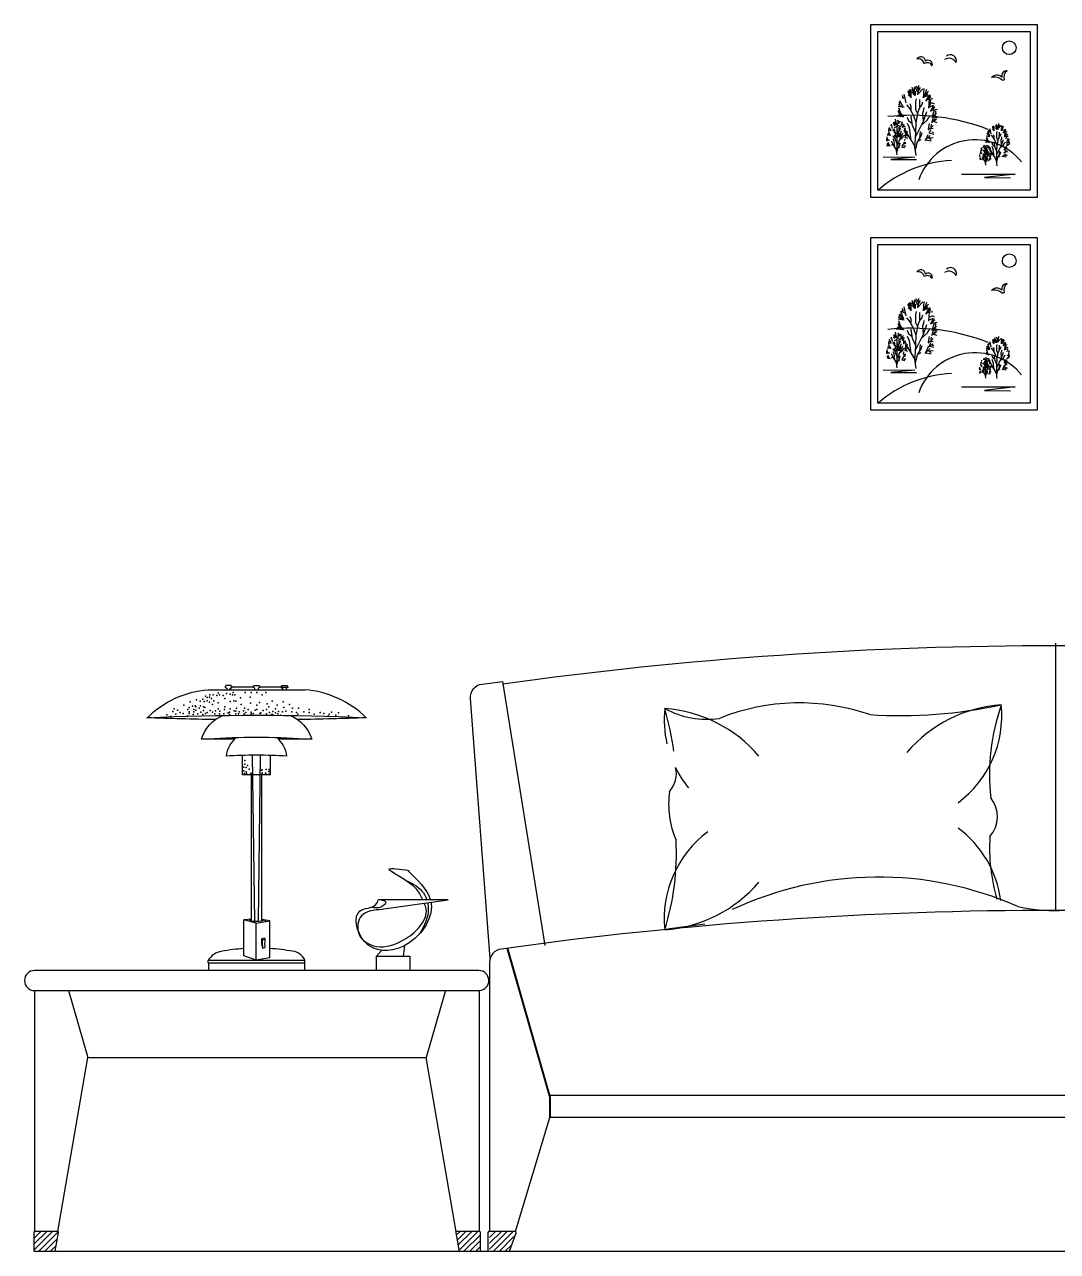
# Model space of a CAD drawing. Header units: inches. Extents: x 18.5 to 61, y 8.5 to 33.3.
# Drawn here: x 29.544 to 31.09, y 27.474 to 29.31 of the extents above; entities that cross this region are included whole.
import ezdxf

# ---------------------------------------------------------------- set-up
doc = ezdxf.new("R2010")
doc.units = ezdxf.units.IN
doc.header["$MEASUREMENT"] = 0
for name, color, linetype in [('02', 2, 'Continuous'), ('1', 1, 'Continuous'), ('4', 4, 'Continuous'), ('8', 8, 'Continuous')]:
    doc.layers.add(name, color=color, linetype=linetype)
pattern_1 = [(45, (37.9517926, 17.6092465), (-0.0044194174, 0.0044194174), [])]

msp = doc.modelspace()

# ---------------------------------------------------------------- hatches: boundary and pattern name
at = {"layer": '8'}
h = msp.add_hatch(dxfattribs=at)
h.set_pattern_fill('ANSI31', color=256, scale=0.05, style=0)
h.set_pattern_definition(pattern_1)
h.paths.add_polyline_path([(29.5575, 27.4745), (29.5895, 27.4745), (29.5943, 27.5022, 0.465152), (29.5923, 27.5045), (29.5595, 27.5045, 0.414214), (29.5575, 27.5025)])
h.paths.add_polyline_path([(30.2259, 27.4745), (30.2259, 27.502, 0.414214), (30.2239, 27.504), (30.1911, 27.504, 0.465152), (30.1891, 27.5017), (30.1938, 27.4745)])
h = msp.add_hatch(dxfattribs=at)
h.set_pattern_fill('ANSI31', color=256, scale=0.05, style=0)
h.set_pattern_definition(pattern_1)
h.paths.add_polyline_path([(30.2784, 27.5041, 0.154408), (30.2773, 27.5045), (30.2395, 27.5045), (30.2395, 27.4745), (30.2695, 27.4745)])
h.paths.add_polyline_path([(31.9395, 27.5025, 0.414214), (31.9375, 27.5045), (31.8998, 27.5045, 0.516636), (31.8979, 27.5019), (31.9075, 27.4745), (31.9395, 27.4745)])

# ---------------------------------------------------------------- linework, layer by layer
at = {"layer": '02'}
for p, q in [((30.8102, 29.0516), (30.8102, 29.3102)), ((30.8102, 29.3102), (31.059, 29.3102)), ((31.059, 29.3102), (31.059, 29.0516)), ((30.8207, 29.0621), (30.8207, 29.2997)), ((30.8207, 29.2997), (31.0485, 29.2997)), ((31.0485, 29.2997), (31.0485, 29.0621)), ((31.0066, 29.2268), (31.0097, 29.2276)), ((30.8286, 29.1121), (30.8761, 29.1115)), ((30.8761, 29.1115), (30.8403, 29.1083)), ((30.8403, 29.1083), (30.8787, 29.1083)), ((30.946, 29.0865), (31.0261, 29.0865)), ((31.0261, 29.0865), (30.9802, 29.0811)), ((30.9802, 29.0811), (31.0192, 29.0806)), ((31.059, 29.0516), (30.8102, 29.0516)), ((31.0485, 29.0621), (30.8207, 29.0621)), ((30.8102, 28.9916), (31.059, 28.9916)), ((30.8102, 28.7329), (30.8102, 28.9916)), ((30.8207, 28.9811), (31.0485, 28.9811)), ((30.8207, 28.7434), (30.8207, 28.9811)), ((31.0485, 28.9811), (31.0485, 28.7434)), ((31.059, 28.9916), (31.059, 28.7329)), ((31.0066, 28.9082), (31.0097, 28.909)), ((30.8286, 28.7934), (30.8761, 28.7929)), ((30.8761, 28.7929), (30.8403, 28.7897)), ((30.8403, 28.7897), (30.8787, 28.7897)), ((30.946, 28.7678), (31.0261, 28.7678)), ((31.0261, 28.7678), (30.9802, 28.7625)), ((30.9802, 28.7625), (31.0192, 28.762)), ((31.0485, 28.7434), (30.8207, 28.7434)), ((31.059, 28.7329), (30.8102, 28.7329)), ((31.087, 27.9845), (31.087, 28.3845)), ((29.9374, 28.3181), (29.9282, 28.3181)), ((29.8698, 28.1875), (29.8698, 28.2163)), ((29.888, 27.9683), (29.8848, 28.2167)), ((29.8936, 27.9683), (29.8965, 28.2167)), ((29.9118, 28.1875), (29.9118, 28.2163)), ((29.9118, 28.1875), (29.8698, 28.1875)), ((29.8831, 27.969), (29.8831, 28.1875)), ((29.8985, 27.9688), (29.8985, 28.1875)), ((30.0734, 28.0007), (30.1777, 28.0007)), ((30.1777, 27.9997), (30.0777, 27.9859)), ((29.8831, 27.9714), (29.872, 27.9705)), ((29.872, 27.9164), (29.872, 27.9705)), ((29.8904, 27.9652), (29.872, 27.9705)), ((29.8904, 27.9652), (29.9105, 27.9688)), ((29.8904, 27.9102), (29.8904, 27.9652)), ((29.9105, 27.9688), (29.8985, 27.9708)), ((29.9105, 27.9137), (29.9105, 27.969)), ((30.1107, 27.9158), (30.1128, 27.9317)), ((30.0777, 27.9243), (30.0703, 27.9158)), ((30.0703, 27.9158), (30.1202, 27.9158)), ((30.0703, 27.8945), (30.0703, 27.9158)), ((30.1202, 27.9158), (30.1202, 27.8945)), ((29.8184, 27.9061), (29.8184, 27.9095)), ((31.8475, 27.7075), (30.3295, 27.7075))]:
    msp.add_line(p, q, dxfattribs=at)
for points in [[(30.8684, 29.2075), (30.869, 29.2135)], [(30.8763, 29.2034), (30.8722, 29.2158)], [(30.8755, 29.2057), (30.8755, 29.2158)], [(30.881, 29.2075), (30.8763, 29.2172)], [(30.8813, 29.2126), (30.8787, 29.2181)], [(30.8807, 29.2048), (30.8819, 29.219)], [(30.881, 29.2098), (30.8845, 29.2158)], [(30.881, 29.2066), (30.8878, 29.214)], [(30.8892, 29.2006), (30.8898, 29.2144)], [(30.8898, 29.2015), (30.8939, 29.2135)], [(30.8593, 29.1863), (30.8535, 29.196)], [(30.8585, 29.1988), (30.8576, 29.2038)], [(30.8608, 29.2011), (30.8588, 29.2015)], [(30.8632, 29.1928), (30.8602, 29.2061)], [(30.8711, 29.2001), (30.8655, 29.2098)], [(30.8705, 29.2015), (30.8661, 29.2043)], [(30.8684, 29.2048), (30.8673, 29.2117)], [(30.8705, 29.2011), (30.8705, 29.2126)], [(30.874, 29.2098), (30.8714, 29.213)], [(30.8755, 29.2043), (30.8714, 29.2089)], [(30.8778, 29.114), (30.876, 29.1274), (30.8772, 29.1394), (30.8775, 29.1495), (30.8778, 29.1633), (30.8807, 29.1767), (30.8775, 29.1826), (30.8775, 29.1946), (30.8784, 29.1992)], [(30.8772, 29.2038), (30.8772, 29.2103)], [(30.8834, 29.1868), (30.8837, 29.1923), (30.8837, 29.1978)], [(30.8892, 29.2015), (30.8968, 29.2043)], [(30.8907, 29.2034), (30.8957, 29.207)], [(30.8913, 29.2057), (30.8963, 29.2103)], [(30.8927, 29.1955), (30.8995, 29.2052)], [(30.893, 29.1965), (30.8974, 29.2043)], [(30.8933, 29.1969), (30.9001, 29.2025)], [(30.8963, 29.1983), (30.903, 29.1997)], [(30.8971, 29.1849), (30.898, 29.1988)], [(30.8992, 29.1886), (30.9001, 29.1978)], [(30.8576, 29.173), (30.8506, 29.1799)], [(30.8599, 29.1863), (30.8509, 29.1877)], [(30.8561, 29.1872), (30.8517, 29.1909)], [(30.8596, 29.1716), (30.8517, 29.1822)], [(30.8547, 29.178), (30.8523, 29.1854)], [(30.8538, 29.1896), (30.8532, 29.1946)], [(30.8778, 29.1638), (30.874, 29.1744), (30.8676, 29.1859), (30.8643, 29.19)], [(30.8708, 29.1799), (30.8705, 29.1877), (30.869, 29.1914)], [(30.8772, 29.1417), (30.8889, 29.1656), (30.8942, 29.1799)], [(30.8801, 29.1771), (30.8837, 29.1859), (30.8863, 29.1896), (30.8881, 29.1946)], [(30.8889, 29.1656), (30.8881, 29.178), (30.8895, 29.1826), (30.8898, 29.1859)], [(30.8974, 29.1868), (30.9039, 29.1896)], [(30.8989, 29.1914), (30.9024, 29.1937)], [(30.8995, 29.1803), (30.9062, 29.1868)], [(30.8998, 29.1813), (30.9033, 29.1882)], [(30.9015, 29.1822), (30.9097, 29.1836)], [(30.9018, 29.1928), (30.9048, 29.1919)], [(30.9018, 29.1711), (30.9053, 29.1831)], [(30.9021, 29.1725), (30.9086, 29.1776)], [(30.9045, 29.1854), (30.9048, 29.1886)], [(30.9068, 29.1757), (30.9077, 29.1813)], [(30.8412, 29.1587), (30.8402, 29.1589)], [(30.8424, 29.1546), (30.8409, 29.1612)], [(30.8463, 29.1582), (30.8436, 29.1631)], [(30.845, 29.1606), (30.8444, 29.164)], [(30.8558, 29.1569), (30.8453, 29.1615)], [(30.8461, 29.1587), (30.8461, 29.1645)], [(30.8517, 29.1587), (30.8462, 29.1651)], [(30.8478, 29.1631), (30.8465, 29.1647)], [(30.8485, 29.1603), (30.8465, 29.1626)], [(30.8485, 29.1615), (30.8473, 29.1684)], [(30.8591, 29.172), (30.8479, 29.173)], [(30.8494, 29.1601), (30.8494, 29.1633)], [(30.8515, 29.1645), (30.8502, 29.1672)], [(30.8513, 29.1631), (30.8531, 29.1661)], [(30.8513, 29.1615), (30.8547, 29.1652)], [(30.8576, 29.1725), (30.8517, 29.1767)], [(30.8557, 29.1589), (30.8578, 29.1649)], [(30.8562, 29.1599), (30.8587, 29.1617)], [(30.8572, 29.1559), (30.8606, 29.1608)], [(30.8722, 29.1615), (30.8673, 29.1656), (30.8652, 29.1711)], [(30.8705, 29.1366), (30.8681, 29.1555), (30.8652, 29.1619)], [(30.8778, 29.1472), (30.8728, 29.1592), (30.8705, 29.173)], [(30.886, 29.1596), (30.8945, 29.167), (30.8968, 29.1716), (30.8989, 29.1725)], [(30.896, 29.1522), (30.9033, 29.1592)], [(30.8966, 29.1536), (30.898, 29.1619)], [(30.9004, 29.1569), (30.9012, 29.161)], [(30.901, 29.1638), (30.9086, 29.1688)], [(30.9018, 29.1647), (30.9039, 29.1711)], [(30.9027, 29.1725), (30.9094, 29.1707)], [(30.9033, 29.1656), (30.9089, 29.1638)], [(30.9051, 29.1665), (30.9068, 29.1698)], [(30.9053, 29.1748), (30.9086, 29.1725)], [(30.9935, 29.155), (30.9938, 29.1586)], [(30.9977, 29.1539), (30.9977, 29.16)], [(31.001, 29.155), (30.9982, 29.1608)], [(31.0009, 29.1533), (31.0016, 29.1619)], [(31.001, 29.1564), (31.0032, 29.16)], [(31.001, 29.1544), (31.0051, 29.1589)], [(31.006, 29.1509), (31.0063, 29.1591)], [(31.0063, 29.1514), (31.0088, 29.1586)], [(30.8351, 29.1389), (30.8345, 29.1424)], [(30.8403, 29.1442), (30.8348, 29.1447)], [(30.8379, 29.1454), (30.8355, 29.146)], [(30.8396, 29.1447), (30.8361, 29.1481)], [(30.8408, 29.1513), (30.8362, 29.152)], [(30.8381, 29.1472), (30.837, 29.1509)], [(30.8377, 29.153), (30.8374, 29.1555)], [(30.8405, 29.1513), (30.8376, 29.1562)], [(30.8497, 29.1401), (30.8478, 29.1454), (30.8446, 29.1511), (30.843, 29.1532)], [(30.8469, 29.1389), (30.8444, 29.141), (30.8434, 29.1437)], [(30.8491, 29.1578), (30.8453, 29.1555)], [(30.8462, 29.1481), (30.8461, 29.152), (30.8453, 29.1539)], [(30.8497, 29.1318), (30.8472, 29.1378), (30.8461, 29.1447)], [(30.8529, 29.1421), (30.8473, 29.1486)], [(30.8576, 29.1403), (30.8473, 29.144)], [(30.8497, 29.1152), (30.8488, 29.1219), (30.8494, 29.1279), (30.8496, 29.1329), (30.8497, 29.1398), (30.8512, 29.1465), (30.8496, 29.1495), (30.8496, 29.1555), (30.85, 29.1578)], [(30.8494, 29.129), (30.8553, 29.141), (30.8579, 29.1481)], [(30.8503, 29.1463), (30.8503, 29.1513)], [(30.8544, 29.1412), (30.8526, 29.1467), (30.8503, 29.1509)], [(30.8509, 29.1467), (30.8526, 29.1511), (30.854, 29.153), (30.8548, 29.1555)], [(30.8525, 29.1516), (30.8526, 29.1543), (30.8526, 29.1571)], [(30.8538, 29.138), (30.8581, 29.1417), (30.8592, 29.144), (30.8603, 29.1444)], [(30.8553, 29.141), (30.8548, 29.1472), (30.8556, 29.1495), (30.8557, 29.1511)], [(30.8589, 29.1573), (30.8623, 29.158)], [(30.8595, 29.1516), (30.8628, 29.153)], [(30.8673, 29.1449), (30.8623, 29.144), (30.8599, 29.1435)], [(30.8603, 29.1539), (30.862, 29.155)], [(30.8607, 29.1488), (30.8625, 29.1523)], [(30.8616, 29.1493), (30.8657, 29.15)], [(30.8766, 29.1274), (30.8705, 29.1375), (30.8658, 29.1453), (30.8617, 29.1527), (30.862, 29.1555)], [(30.8617, 29.1437), (30.8635, 29.1497)], [(30.8617, 29.1405), (30.8628, 29.1437)], [(30.8619, 29.1444), (30.8651, 29.147)], [(30.8622, 29.1444), (30.8655, 29.1435)], [(30.8625, 29.141), (30.8652, 29.1401)], [(30.8642, 29.146), (30.8647, 29.1488)], [(30.8769, 29.1232), (30.8801, 29.1348), (30.8857, 29.1435), (30.8869, 29.1486)], [(30.8834, 29.1403), (30.8845, 29.1499)], [(30.891, 29.1366), (30.8992, 29.144)], [(30.893, 29.1389), (30.896, 29.1458)], [(30.8963, 29.1407), (30.9036, 29.1412)], [(30.8977, 29.1476), (30.9004, 29.1532)], [(30.8977, 29.1403), (30.9004, 29.138)], [(30.898, 29.1546), (30.9036, 29.155)], [(30.8986, 29.1476), (30.9045, 29.1463)], [(30.9015, 29.1495), (30.9039, 29.1486)], [(30.9884, 29.1423), (30.9829, 29.1431)], [(30.9852, 29.1373), (30.9838, 29.1417)], [(30.988, 29.1423), (30.9845, 29.1481)], [(30.9882, 29.1431), (30.9854, 29.15)], [(30.99, 29.1481), (30.9859, 29.1506)], [(30.9875, 29.1498), (30.987, 29.1528)], [(30.9889, 29.1511), (30.9877, 29.1514)], [(30.9903, 29.1462), (30.9886, 29.1542)], [(30.9991, 29.1288), (30.9968, 29.1351), (30.993, 29.142), (30.991, 29.1445)], [(30.9947, 29.1514), (30.9921, 29.1531)], [(30.9935, 29.1533), (30.9928, 29.1575)], [(30.9949, 29.1384), (30.9947, 29.1431), (30.9938, 29.1453)], [(30.9947, 29.1511), (30.9947, 29.158)], [(30.9991, 29.0989), (30.9981, 29.1069), (30.9988, 29.1141), (30.9989, 29.1202), (30.9991, 29.1285), (31.0009, 29.1365), (30.9989, 29.1401), (30.9989, 29.1473), (30.9995, 29.15)], [(30.9988, 29.1528), (30.9988, 29.1567)], [(31.0005, 29.1368), (31.0026, 29.142), (31.0042, 29.1442), (31.0053, 29.1473)], [(31.0024, 29.1426), (31.0026, 29.1459), (31.0026, 29.1492)], [(31.0058, 29.1299), (31.0053, 29.1373), (31.0061, 29.1401), (31.0063, 29.142)], [(31.006, 29.1514), (31.0105, 29.1531)], [(31.0081, 29.1478), (31.0121, 29.1536)], [(31.0084, 29.1486), (31.0125, 29.152)], [(31.0102, 29.1495), (31.0142, 29.1503)], [(31.0107, 29.1415), (31.0112, 29.1498)], [(31.0109, 29.1426), (31.0148, 29.1442)], [(31.0118, 29.1453), (31.0139, 29.1467)], [(31.0119, 29.1437), (31.0125, 29.1492)], [(31.0123, 29.1393), (31.0144, 29.1434)], [(31.0135, 29.1462), (31.0153, 29.1456)], [(31.0135, 29.1332), (31.0156, 29.1404)], [(31.0151, 29.1417), (31.0153, 29.1437)], [(30.8373, 29.1373), (30.8329, 29.1373)], [(30.8387, 29.1366), (30.8335, 29.1389)], [(30.8354, 29.1371), (30.8335, 29.1359)], [(30.838, 29.1288), (30.8335, 29.1281)], [(30.8373, 29.1292), (30.8345, 29.1325)], [(30.8396, 29.1283), (30.8345, 29.1302)], [(30.8359, 29.1313), (30.8359, 29.1338)], [(30.838, 29.1288), (30.8371, 29.1315), (30.8359, 29.1336)], [(30.8444, 29.1306), (30.842, 29.1302), (30.8408, 29.1299)], [(30.8491, 29.1219), (30.8461, 29.1269), (30.8437, 29.1308), (30.8417, 29.1345), (30.8418, 29.1359)], [(30.8461, 29.1265), (30.8449, 29.1359), (30.8434, 29.1391)], [(30.8493, 29.1198), (30.8509, 29.1256), (30.8537, 29.1299), (30.8543, 29.1325)], [(30.8516, 29.1262), (30.8537, 29.1272)], [(30.8525, 29.1283), (30.8531, 29.1331)], [(30.8568, 29.1269), (30.8611, 29.1262)], [(30.8573, 29.1276), (30.8588, 29.1311)], [(30.8584, 29.1313), (30.8625, 29.1336)], [(30.8589, 29.1285), (30.8626, 29.1288)], [(30.8597, 29.132), (30.861, 29.1348)], [(30.861, 29.1366), (30.8614, 29.1387)], [(30.8616, 29.1329), (30.8628, 29.1325)], [(30.8816, 29.1361), (30.8857, 29.138)], [(30.8919, 29.1375), (30.9007, 29.1361)], [(30.9769, 29.1213), (30.9742, 29.1217)], [(30.9768, 29.1217), (30.9754, 29.1252)], [(30.9772, 29.1257), (30.9765, 29.1259)], [(30.9823, 29.1145), (30.9811, 29.1177), (30.9792, 29.1212), (30.9782, 29.1224)], [(30.9802, 29.1254), (30.9786, 29.1283)], [(30.9842, 29.1254), (30.9789, 29.1254)], [(30.9794, 29.1277), (30.9796, 29.1295)], [(30.9819, 29.1252), (30.9796, 29.1238)], [(30.9801, 29.1194), (30.9801, 29.1217), (30.9796, 29.1228)], [(30.9835, 29.1257), (30.9801, 29.1296)], [(30.9879, 29.1337), (30.9812, 29.1343)], [(30.9823, 29.0996), (30.9817, 29.1036), (30.9821, 29.1072), (30.9822, 29.1102), (30.9823, 29.1144), (30.9831, 29.1184), (30.9822, 29.1202), (30.9822, 29.1238), (30.9824, 29.1252)], [(30.9849, 29.1351), (30.9821, 29.1359)], [(30.987, 29.1343), (30.9828, 29.1384)], [(30.983, 29.1185), (30.984, 29.1212), (30.9848, 29.1223), (30.9853, 29.1238)], [(30.9832, 29.1283), (30.9843, 29.1301)], [(30.9882, 29.1334), (30.9835, 29.1398)], [(30.987, 29.134), (30.9835, 29.1365)], [(30.9839, 29.1214), (30.984, 29.1231), (30.984, 29.1248)], [(30.9857, 29.1256), (30.9859, 29.1297)], [(30.9861, 29.1264), (30.9876, 29.1275)], [(30.9867, 29.1241), (30.9888, 29.127)], [(30.9868, 29.1243), (30.9881, 29.1267)], [(30.9878, 29.1249), (30.9898, 29.1253)], [(30.9881, 29.1214), (30.9901, 29.1223)], [(30.9887, 29.122), (30.9889, 29.1248)], [(30.9984, 29.1069), (30.9947, 29.113), (30.9919, 29.1177), (30.9894, 29.1221), (30.9896, 29.1238)], [(30.9958, 29.1274), (30.9928, 29.1299), (30.9916, 29.1332)], [(30.9947, 29.1124), (30.9933, 29.1238), (30.9916, 29.1276)], [(30.9991, 29.1188), (30.9961, 29.126), (30.9947, 29.1343)], [(30.9988, 29.1155), (31.0058, 29.1299), (31.009, 29.1384)], [(31.004, 29.1263), (31.0091, 29.1307), (31.0105, 29.1334), (31.0118, 29.134)], [(31.01, 29.1218), (31.0144, 29.126)], [(31.0104, 29.1227), (31.0112, 29.1276)], [(31.0111, 29.1191), (31.0126, 29.1224)], [(31.0126, 29.1246), (31.0132, 29.1271)], [(31.013, 29.1288), (31.0176, 29.1318)], [(31.0135, 29.1293), (31.0148, 29.1332)], [(31.0141, 29.134), (31.0181, 29.1329)], [(31.0156, 29.1354), (31.0176, 29.134)], [(31.0165, 29.1359), (31.017, 29.1393)], [(30.9736, 29.1127), (30.9725, 29.112)], [(30.9735, 29.1138), (30.9731, 29.1159)], [(30.9748, 29.108), (30.9731, 29.11)], [(30.9762, 29.1075), (30.9731, 29.1086)], [(30.9766, 29.117), (30.9733, 29.1173)], [(30.974, 29.1093), (30.974, 29.1108)], [(30.9752, 29.1078), (30.9747, 29.1094), (30.974, 29.1107)], [(30.9762, 29.1173), (30.9741, 29.1194)], [(30.9753, 29.1188), (30.9746, 29.121)], [(30.9791, 29.1089), (30.9776, 29.1086), (30.9769, 29.1085)], [(30.9819, 29.1036), (30.9801, 29.1067), (30.9787, 29.109), (30.9774, 29.1112), (30.9775, 29.112)], [(30.9806, 29.1138), (30.9791, 29.1151), (30.9785, 29.1167)], [(30.9801, 29.1064), (30.9794, 29.112), (30.9785, 29.114)], [(30.985, 29.1152), (30.9796, 29.1144)], [(30.9823, 29.1096), (30.9808, 29.1131), (30.9801, 29.1173)], [(30.9842, 29.1158), (30.9808, 29.1196)], [(30.987, 29.1147), (30.9808, 29.1169)], [(30.982, 29.1024), (30.983, 29.1058), (30.9846, 29.1085), (30.985, 29.11)], [(30.9821, 29.1079), (30.9856, 29.1151), (30.9872, 29.1194)], [(30.9826, 29.1183), (30.9826, 29.1213)], [(30.985, 29.1152), (30.984, 29.1185), (30.9826, 29.121)], [(30.9834, 29.1062), (30.9846, 29.1068)], [(30.9839, 29.1075), (30.9843, 29.1104)], [(30.9847, 29.1133), (30.9873, 29.1155), (30.988, 29.1169), (30.9886, 29.1172)], [(30.9856, 29.1151), (30.9853, 29.1188), (30.9858, 29.1202), (30.9859, 29.1212)], [(30.9862, 29.1064), (30.9887, 29.1086)], [(30.9868, 29.1071), (30.9877, 29.1091)], [(30.9874, 29.1093), (30.9899, 29.1107)], [(30.9877, 29.1111), (30.9899, 29.1131)], [(30.9879, 29.1115), (30.9883, 29.114)], [(30.9928, 29.1174), (30.9898, 29.1169), (30.9884, 29.1166)], [(30.9885, 29.1097), (30.9903, 29.1093)], [(30.9888, 29.1195), (30.9908, 29.1214)], [(30.989, 29.1125), (30.9893, 29.1137)], [(30.9892, 29.1145), (30.9915, 29.116)], [(30.991, 29.1181), (30.9912, 29.1198)], [(30.9986, 29.1044), (31.0005, 29.1113), (31.0039, 29.1166), (31.0046, 29.1196)], [(31.0014, 29.1122), (31.0039, 29.1133)], [(31.0024, 29.1147), (31.0032, 29.1205)], [(31.007, 29.1124), (31.0119, 29.1169)], [(31.0075, 29.113), (31.0128, 29.1122)], [(31.0095, 29.1183), (31.0144, 29.121)], [(31.0102, 29.1149), (31.0146, 29.1152)], [(31.0111, 29.1147), (31.0126, 29.1133)], [(31.0133, 29.1202), (31.0148, 29.1196)], [(30.8585, 28.8801), (30.8576, 28.8852)], [(30.8632, 28.8741), (30.8602, 28.8875)], [(30.8711, 28.8815), (30.8655, 28.8912)], [(30.8705, 28.8829), (30.8661, 28.8856)], [(30.8684, 28.8861), (30.8673, 28.893)], [(30.8684, 28.8889), (30.869, 28.8948)], [(30.8705, 28.8824), (30.8705, 28.8939)], [(30.874, 28.8912), (30.8714, 28.8944)], [(30.8755, 28.8856), (30.8714, 28.8902)], [(30.8763, 28.8847), (30.8722, 28.8972)], [(30.8755, 28.887), (30.8755, 28.8972)], [(30.881, 28.8889), (30.8763, 28.8985)], [(30.8772, 28.8852), (30.8772, 28.8916)], [(30.8813, 28.8939), (30.8787, 28.8995)], [(30.8807, 28.8861), (30.8819, 28.9004)], [(30.881, 28.8912), (30.8845, 28.8972)], [(30.881, 28.8879), (30.8878, 28.8953)], [(30.8892, 28.8819), (30.8898, 28.8958)], [(30.8892, 28.8829), (30.8968, 28.8856)], [(30.8898, 28.8829), (30.8939, 28.8948)], [(30.8907, 28.8847), (30.8957, 28.8884)], [(30.8913, 28.887), (30.8963, 28.8916)], [(30.8927, 28.8769), (30.8995, 28.8866)], [(30.893, 28.8778), (30.8974, 28.8856)], [(30.8933, 28.8783), (30.9001, 28.8838)], [(30.8599, 28.8677), (30.8509, 28.8691)], [(30.8561, 28.8686), (30.8517, 28.8723)], [(30.8547, 28.8594), (30.8523, 28.8667)], [(30.8538, 28.8709), (30.8532, 28.876)], [(30.8593, 28.8677), (30.8535, 28.8773)], [(30.8596, 28.8691), (30.855, 28.8806)], [(30.8626, 28.8773), (30.8558, 28.8815)], [(30.8608, 28.8824), (30.8588, 28.8829)], [(30.8778, 28.8451), (30.874, 28.8557), (30.8676, 28.8672), (30.8643, 28.8714)], [(30.8708, 28.8612), (30.8705, 28.8691), (30.869, 28.8727)], [(30.8778, 28.7954), (30.876, 28.8087), (30.8772, 28.8207), (30.8775, 28.8308), (30.8778, 28.8446), (30.8807, 28.858), (30.8775, 28.864), (30.8775, 28.876), (30.8784, 28.8806)], [(30.8801, 28.8585), (30.8837, 28.8672), (30.8863, 28.8709), (30.8881, 28.876)], [(30.8834, 28.8681), (30.8837, 28.8737), (30.8837, 28.8792)], [(30.8889, 28.8469), (30.8881, 28.8594), (30.8895, 28.864), (30.8898, 28.8672)], [(30.8963, 28.8796), (30.903, 28.881)], [(30.8971, 28.8663), (30.898, 28.8801)], [(30.8974, 28.8681), (30.9039, 28.8709)], [(30.8989, 28.8727), (30.9024, 28.875)], [(30.8995, 28.8617), (30.9062, 28.8681)], [(30.8998, 28.8626), (30.9033, 28.8695)], [(30.9015, 28.8635), (30.9097, 28.8649)], [(30.9018, 28.8741), (30.9048, 28.8732)], [(30.9045, 28.8667), (30.9048, 28.87)], [(30.845, 28.8433), (30.8453, 28.8463)], [(30.849, 28.8412), (30.8469, 28.8474)], [(30.8485, 28.8428), (30.8473, 28.8497)], [(30.8591, 28.8534), (30.8479, 28.8543)], [(30.8541, 28.8557), (30.8494, 28.8571)], [(30.8576, 28.8543), (30.8506, 28.8612)], [(30.8512, 28.8419), (30.8518, 28.849)], [(30.8513, 28.8444), (30.8531, 28.8474)], [(30.8513, 28.8428), (30.8547, 28.8465)], [(30.8596, 28.8529), (30.8517, 28.8635)], [(30.8576, 28.8539), (30.8517, 28.858)], [(30.8554, 28.8398), (30.8557, 28.8467)], [(30.8722, 28.8428), (30.8673, 28.8469), (30.8652, 28.8525)], [(30.8778, 28.8285), (30.8728, 28.8405), (30.8705, 28.8543)], [(30.8772, 28.823), (30.8889, 28.8469), (30.8942, 28.8612)], [(30.886, 28.841), (30.8945, 28.8483), (30.8968, 28.8529), (30.8989, 28.8539)], [(30.901, 28.8451), (30.9086, 28.8502)], [(30.9018, 28.8525), (30.9053, 28.8645)], [(30.9018, 28.846), (30.9039, 28.8525)], [(30.9021, 28.8539), (30.9086, 28.8589)], [(30.9027, 28.8539), (30.9094, 28.852)], [(30.9033, 28.8469), (30.9089, 28.8451)], [(30.9051, 28.8479), (30.9068, 28.8511)], [(30.9053, 28.8562), (30.9086, 28.8539)], [(30.9068, 28.8571), (30.9077, 28.8626)], [(30.8408, 28.8327), (30.8362, 28.8334)], [(30.8406, 28.8253), (30.8367, 28.8306)], [(30.8381, 28.8285), (30.837, 28.8322)], [(30.8377, 28.8343), (30.8374, 28.8368)], [(30.8406, 28.8334), (30.8383, 28.8391)], [(30.8412, 28.8401), (30.8402, 28.8403)], [(30.8424, 28.8359), (30.8409, 28.8426)], [(30.8497, 28.8214), (30.8478, 28.8267), (30.8446, 28.8325), (30.843, 28.8345)], [(30.8461, 28.8403), (30.8439, 28.8417)], [(30.8558, 28.8382), (30.8453, 28.8428)], [(30.8491, 28.8391), (30.8453, 28.8368)], [(30.8462, 28.8295), (30.8461, 28.8334), (30.8453, 28.8352)], [(30.8478, 28.8444), (30.8465, 28.846)], [(30.8485, 28.8417), (30.8465, 28.844)], [(30.8529, 28.8235), (30.8473, 28.8299)], [(30.8497, 28.7965), (30.8488, 28.8032), (30.8494, 28.8092), (30.8496, 28.8143), (30.8497, 28.8212), (30.8512, 28.8278), (30.8496, 28.8308), (30.8496, 28.8368), (30.85, 28.8391)], [(30.8494, 28.8103), (30.8553, 28.8223), (30.8579, 28.8295)], [(30.8503, 28.8276), (30.8503, 28.8327)], [(30.8544, 28.8225), (30.8526, 28.8281), (30.8503, 28.8322)], [(30.8509, 28.8281), (30.8526, 28.8325), (30.854, 28.8343), (30.8548, 28.8368)], [(30.8525, 28.8329), (30.8526, 28.8357), (30.8526, 28.8384)], [(30.8553, 28.8223), (30.8548, 28.8285), (30.8556, 28.8308), (30.8557, 28.8325)], [(30.8554, 28.8403), (30.8592, 28.8417)], [(30.8565, 28.8424), (30.8589, 28.8447)], [(30.8572, 28.8373), (30.8606, 28.8421)], [(30.8594, 28.832), (30.8598, 28.8389)], [(30.8603, 28.8352), (30.862, 28.8364)], [(30.8616, 28.8306), (30.8657, 28.8313)], [(30.8766, 28.8087), (30.8705, 28.8189), (30.8658, 28.8267), (30.8617, 28.8341), (30.862, 28.8368)], [(30.8617, 28.8251), (30.8635, 28.8311)], [(30.8619, 28.8258), (30.8651, 28.8283)], [(30.863, 28.8322), (30.8632, 28.8338)], [(30.8642, 28.8274), (30.8647, 28.8302)], [(30.8705, 28.8179), (30.8681, 28.8368), (30.8652, 28.8433)], [(30.8769, 28.8046), (30.8801, 28.8161), (30.8857, 28.8248), (30.8869, 28.8299)], [(30.8834, 28.8216), (30.8845, 28.8313)], [(30.8951, 28.8276), (30.9033, 28.8322)], [(30.896, 28.8336), (30.9033, 28.8405)], [(30.8966, 28.835), (30.898, 28.8433)], [(30.8977, 28.829), (30.9004, 28.8345)], [(30.898, 28.8359), (30.9036, 28.8364)], [(30.8986, 28.829), (30.9045, 28.8276)], [(30.9004, 28.8382), (30.9012, 28.8423)], [(30.9015, 28.8308), (30.9039, 28.8299)], [(30.9847, 28.8256), (30.9843, 28.8286)], [(30.988, 28.8236), (30.9845, 28.8294)], [(30.9882, 28.8245), (30.9854, 28.8314)], [(30.9875, 28.8311), (30.987, 28.8341)], [(30.9889, 28.8325), (30.9877, 28.8328)], [(30.9903, 28.8275), (30.9886, 28.8355)], [(30.9947, 28.8328), (30.9921, 28.8344)], [(30.9935, 28.8347), (30.9928, 28.8388)], [(30.9947, 28.8325), (30.9947, 28.8394)], [(30.9968, 28.8377), (30.9952, 28.8397)], [(30.9977, 28.8344), (30.9952, 28.8372)], [(30.9982, 28.8339), (30.9958, 28.8413)], [(30.9991, 28.7803), (30.9981, 28.7883), (30.9988, 28.7955), (30.9989, 28.8015), (30.9991, 28.8098), (31.0009, 28.8178), (30.9989, 28.8214), (30.9989, 28.8286), (30.9995, 28.8314)], [(31.001, 28.8363), (30.9982, 28.8422)], [(30.9988, 28.8341), (30.9988, 28.838)], [(31.0005, 28.8181), (31.0026, 28.8234), (31.0042, 28.8256), (31.0053, 28.8286)], [(31.0009, 28.8347), (31.0016, 28.8433)], [(31.001, 28.8358), (31.0051, 28.8402)], [(31.0024, 28.8239), (31.0026, 28.8272), (31.0026, 28.8305)], [(31.006, 28.8322), (31.0063, 28.8405)], [(31.006, 28.8328), (31.0105, 28.8344)], [(31.0063, 28.8328), (31.0088, 28.8399)], [(31.0072, 28.8352), (31.0102, 28.838)], [(31.0081, 28.8292), (31.0121, 28.835)], [(31.0084, 28.83), (31.0125, 28.8333)], [(31.0102, 28.8308), (31.0142, 28.8316)], [(31.0107, 28.8228), (31.0112, 28.8311)], [(31.0118, 28.8267), (31.0139, 28.8281)], [(31.0119, 28.825), (31.0125, 28.8305)], [(30.8373, 28.8186), (30.8329, 28.8186)], [(30.8387, 28.8179), (30.8335, 28.8203)], [(30.8354, 28.8184), (30.8335, 28.8173)], [(30.8367, 28.8189), (30.8339, 28.8221)], [(30.8351, 28.8203), (30.8345, 28.8237)], [(30.8373, 28.8106), (30.8345, 28.8138)], [(30.8396, 28.8097), (30.8345, 28.8115)], [(30.8403, 28.8255), (30.8348, 28.826)], [(30.8379, 28.8267), (30.8355, 28.8274)], [(30.8359, 28.8127), (30.8359, 28.8152)], [(30.838, 28.8101), (30.8371, 28.8129), (30.8359, 28.815)], [(30.8444, 28.812), (30.842, 28.8115), (30.8408, 28.8113)], [(30.8491, 28.8032), (30.8461, 28.8083), (30.8437, 28.8122), (30.8417, 28.8159), (30.8418, 28.8173)], [(30.8469, 28.8203), (30.8444, 28.8223), (30.8434, 28.8251)], [(30.8461, 28.8078), (30.8449, 28.8173), (30.8434, 28.8205)], [(30.8544, 28.8225), (30.8453, 28.8212)], [(30.8497, 28.8131), (30.8472, 28.8191), (30.8461, 28.826)], [(30.8576, 28.8216), (30.8473, 28.8253)], [(30.8493, 28.8011), (30.8509, 28.8069), (30.8537, 28.8113), (30.8543, 28.8138)], [(30.8525, 28.8097), (30.8531, 28.8145)], [(30.8538, 28.8193), (30.8581, 28.823), (30.8592, 28.8253), (30.8603, 28.8258)], [(30.8573, 28.809), (30.8588, 28.8124)], [(30.8584, 28.8127), (30.8625, 28.815)], [(30.8589, 28.8099), (30.8626, 28.8101)], [(30.8591, 28.8163), (30.8598, 28.8205)], [(30.8597, 28.8133), (30.861, 28.8161)], [(30.8597, 28.8097), (30.861, 28.8085)], [(30.8598, 28.8168), (30.8626, 28.817)], [(30.8673, 28.8262), (30.8623, 28.8253), (30.8599, 28.8248)], [(30.8617, 28.8219), (30.8628, 28.8251)], [(30.8625, 28.8223), (30.8652, 28.8214)], [(30.8633, 28.8228), (30.8642, 28.8244)], [(30.8635, 28.8269), (30.8651, 28.8258)], [(30.8816, 28.8175), (30.8857, 28.8193)], [(30.891, 28.8179), (30.8992, 28.8253)], [(30.8919, 28.8189), (30.9007, 28.8175)], [(30.893, 28.8202), (30.896, 28.8272)], [(30.8963, 28.8221), (30.9036, 28.8225)], [(30.8977, 28.8216), (30.9004, 28.8193)], [(30.9794, 28.8082), (30.9791, 28.8102)], [(30.9835, 28.8071), (30.9801, 28.8109)], [(30.9849, 28.8165), (30.9821, 28.8173)], [(30.9833, 28.8105), (30.9825, 28.8122)], [(30.987, 28.8156), (30.9828, 28.8198)], [(30.9884, 28.8236), (30.9829, 28.8245)], [(30.9832, 28.8097), (30.9843, 28.8115)], [(30.9832, 28.8087), (30.9852, 28.8109)], [(30.9861, 28.8242), (30.9835, 28.8264)], [(30.987, 28.8153), (30.9835, 28.8178)], [(30.9852, 28.8187), (30.9838, 28.8231)], [(30.9859, 28.8072), (30.9871, 28.8108)], [(30.9991, 28.8101), (30.9968, 28.8165), (30.993, 28.8234), (30.991, 28.8258)], [(30.9958, 28.8087), (30.9928, 28.8112), (30.9916, 28.8145)], [(30.9949, 28.8198), (30.9947, 28.8245), (30.9938, 28.8267)], [(30.9991, 28.8002), (30.9961, 28.8073), (30.9947, 28.8156)], [(30.9988, 28.7968), (31.0058, 28.8112), (31.009, 28.8198)], [(31.004, 28.8076), (31.0091, 28.812), (31.0105, 28.8148), (31.0118, 28.8153)], [(31.0058, 28.8112), (31.0053, 28.8187), (31.0061, 28.8214), (31.0063, 28.8234)], [(31.0109, 28.8239), (31.0148, 28.8256)], [(31.013, 28.8101), (31.0176, 28.8131)], [(31.0133, 28.8212), (31.0183, 28.822)], [(31.0135, 28.8275), (31.0153, 28.827)], [(31.0141, 28.8153), (31.0181, 28.8142)], [(31.0151, 28.8231), (31.0153, 28.825)], [(31.0155, 28.8118), (31.0165, 28.8137)], [(31.0156, 28.8167), (31.0176, 28.8153)], [(31.0165, 28.8173), (31.017, 28.8206)], [(30.8516, 28.8076), (30.8537, 28.8085)], [(30.8568, 28.8083), (30.8611, 28.8076)], [(30.9748, 28.7942), (30.9721, 28.7942)], [(30.9744, 28.7944), (30.9728, 28.7963)], [(30.9735, 28.7952), (30.9731, 28.7973)], [(30.9748, 28.7894), (30.9731, 28.7913)], [(30.974, 28.7906), (30.974, 28.7921)], [(30.9752, 28.7891), (30.9747, 28.7908), (30.974, 28.792)], [(30.9768, 28.7982), (30.9744, 28.8014)], [(30.9753, 28.8002), (30.9746, 28.8024)], [(30.9767, 28.8026), (30.975, 28.8055)], [(30.9765, 28.8064), (30.9762, 28.8079)], [(30.9819, 28.785), (30.9801, 28.788), (30.9787, 28.7903), (30.9774, 28.7926), (30.9775, 28.7934)], [(30.9823, 28.7959), (30.9811, 28.7991), (30.9792, 28.8025), (30.9782, 28.8037)], [(30.9806, 28.7952), (30.9791, 28.7964), (30.9785, 28.7981)], [(30.9801, 28.7877), (30.9794, 28.7934), (30.9785, 28.7953)], [(30.9859, 28.806), (30.9796, 28.8087)], [(30.9819, 28.8065), (30.9796, 28.8051)], [(30.9801, 28.8007), (30.9801, 28.8031), (30.9796, 28.8042)], [(30.985, 28.7966), (30.9796, 28.7957)], [(30.9823, 28.7909), (30.9808, 28.7945), (30.9801, 28.7986)], [(30.9842, 28.7971), (30.9808, 28.801)], [(30.9823, 28.781), (30.9817, 28.785), (30.9821, 28.7886), (30.9822, 28.7916), (30.9823, 28.7957), (30.9831, 28.7997), (30.9822, 28.8015), (30.9822, 28.8051), (30.9824, 28.8065)], [(30.982, 28.7837), (30.983, 28.7872), (30.9846, 28.7898), (30.985, 28.7913)], [(30.9821, 28.7892), (30.9856, 28.7964), (30.9872, 28.8007)], [(30.9826, 28.7996), (30.9826, 28.8026)], [(30.985, 28.7966), (30.984, 28.7999), (30.9826, 28.8024)], [(30.983, 28.7999), (30.984, 28.8025), (30.9848, 28.8036), (30.9853, 28.8051)], [(30.9839, 28.8028), (30.984, 28.8044), (30.984, 28.8061)], [(30.9839, 28.7888), (30.9843, 28.7917)], [(30.9847, 28.7946), (30.9873, 28.7968), (30.988, 28.7982), (30.9886, 28.7985)], [(30.9856, 28.7964), (30.9853, 28.8002), (30.9858, 28.8015), (30.9859, 28.8025)], [(30.9857, 28.8072), (30.988, 28.808)], [(30.9867, 28.8054), (30.9888, 28.8083)], [(30.9874, 28.7906), (30.9899, 28.792)], [(30.9877, 28.7924), (30.9899, 28.7945)], [(30.9879, 28.7928), (30.9883, 28.7953)], [(30.9881, 28.8022), (30.9883, 28.8064)], [(30.9881, 28.8028), (30.9901, 28.8036)], [(30.9928, 28.7988), (30.9898, 28.7982), (30.9884, 28.7979)], [(30.9887, 28.8033), (30.9889, 28.8061)], [(30.989, 28.7938), (30.9893, 28.795)], [(30.9984, 28.7883), (30.9947, 28.7943), (30.9919, 28.799), (30.9894, 28.8035), (30.9896, 28.8051)], [(30.9895, 28.7961), (30.9901, 28.7981)], [(30.9896, 28.7985), (30.9915, 28.8)], [(30.991, 28.7995), (30.9912, 28.8011)], [(30.9947, 28.7938), (30.9933, 28.8051), (30.9916, 28.809)], [(30.9986, 28.7858), (31.0005, 28.7927), (31.0039, 28.7979), (31.0046, 28.801)], [(31.0014, 28.7935), (31.0039, 28.7946)], [(31.0024, 28.796), (31.0032, 28.8018)], [(31.007, 28.7938), (31.0119, 28.7982)], [(31.0075, 28.7943), (31.0128, 28.7935)], [(31.0082, 28.7952), (31.01, 28.7993)], [(31.0095, 28.7996), (31.0144, 28.8024)], [(31.01, 28.8032), (31.0144, 28.8073)], [(31.0102, 28.7963), (31.0146, 28.7966)], [(31.0104, 28.804), (31.0112, 28.809)], [(31.0111, 28.8004), (31.0126, 28.8037)], [(31.0111, 28.796), (31.0126, 28.7946)], [(31.0112, 28.8046), (31.0146, 28.8048)], [(31.0126, 28.806), (31.0132, 28.8084)], [(30.9752, 28.7891), (30.9725, 28.7887)], [(30.9791, 28.7902), (30.9776, 28.7899), (30.9769, 28.7898)], [(30.9834, 28.7876), (30.9846, 28.7881)], [(30.9862, 28.7877), (30.9887, 28.7899)], [(30.9865, 28.788), (30.9891, 28.7876)], [(30.9885, 28.791), (30.9903, 28.7906)], [(29.8859, 28.3185), (29.8549, 28.3185)], [(29.9038, 27.941), (29.8997, 27.9402)], [(29.9105, 27.9137), (29.8904, 27.9102), (29.872, 27.9164)], [(30.3305, 27.6743), (30.3305, 27.7047), (30.2667, 27.9279)], [(29.9632, 27.9095), (29.8184, 27.9095)], [(29.8184, 27.9061), (29.9632, 27.9061)], [(29.8188, 27.9061), (29.8188, 27.8945)], [(29.9632, 27.8945), (29.9632, 27.9095)]]:
    msp.add_lwpolyline(points, dxfattribs=at)
for points in [[(29.7272, 28.2729, -0.178639), (29.8184, 28.3146), (29.9632, 28.3146)], [(29.8513, 28.3146), (29.8513, 28.317, -0.204461), (29.8536, 28.3181, 0.555281), (29.8528, 28.3201), (29.8528, 28.3209), (29.845, 28.3209), (29.845, 28.3201, 0.555281), (29.8442, 28.3181, -0.204461), (29.8465, 28.317), (29.8465, 28.3146)], [(29.8884, 28.3146), (29.8884, 28.317, 0.204461), (29.8862, 28.3181, -0.555281), (29.8869, 28.3201), (29.8869, 28.3209), (29.8948, 28.3209), (29.8948, 28.3201, -0.555281), (29.8955, 28.3181, 0.204461), (29.8933, 28.317), (29.8933, 28.3146)], [(29.9303, 28.3154, 0.094811), (29.9267, 28.3185), (29.8957, 28.3185)], [(29.9303, 28.3146), (29.9303, 28.317, 0.204461), (29.9281, 28.3181, -0.555282), (29.9288, 28.3201), (29.9288, 28.3209), (29.9367, 28.3209), (29.9367, 28.3201, -0.555282), (29.9374, 28.3181, 0.204461), (29.9352, 28.317), (29.9352, 28.3146)], [(29.8294, 28.27, -0.005704), (29.7266, 28.2728, -0.023086), (30.0549, 28.2728, -0.005704), (29.9522, 28.27)], [(29.858, 28.2406), (29.8082, 28.2406, -0.227544), (29.841, 28.2764, -0.227544)], [(29.9406, 28.2764, -0.227544), (29.9734, 28.2406), (29.9236, 28.2406)], [(29.898, 27.9421), (29.898, 27.9361, 0.108832), (29.8998, 27.9281)], [(29.898, 27.9421, -0.544955), (29.8996, 27.9397, 0.064522), (29.8998, 27.9281)], [(29.8998, 27.9281), (29.9038, 27.9289, -0.055126), (29.9037, 27.9404, 0.486218), (29.9024, 27.9428), (29.8982, 27.942)]]:
    msp.add_lwpolyline(points, format="xyb", dxfattribs=at)
for centre in [(31.0174, 29.2755), (31.0174, 28.9568)]:
    msp.add_circle(centre, 0.0102, dxfattribs=at)
for centre, radius, start, end in [((30.885, 29.255), 0.00705, 2.267, 149.12), ((30.8815, 29.2502), 0.00872, 9.1788, 106.8713), ((30.8947, 29.2449), 0.00821, 26.8145, 124.5185), ((30.8961, 29.2505), 0.00625, 341.7851, 130.8962), ((30.9273, 29.2481), 0.0117, 26.8145, 124.5185), ((30.9293, 29.2562), 0.00892, 341.7851, 130.8962), ((30.9988, 29.2233), 0.0111, 48.3422, 137.5224), ((31.0141, 29.2331), 0.00805, 89.7093, 190.6136), ((31.0217, 29.2312), 0.0125, 127.5128, 196.5921), ((30.9952, 29.2154), 0.0161, 45.3521, 106.6071), ((30.8715, 28.855), 0.3194, 68.9881, 96.4787), ((30.9663, 29.0483), 0.0894, 39.069, 160.6064), ((30.9397, 28.9269), 0.18, 92.7442, 131.3492), ((30.885, 28.9363), 0.00705, 2.267, 149.12), ((30.8815, 28.9316), 0.00872, 9.1788, 106.8713), ((30.8961, 28.9319), 0.00625, 341.7851, 130.8962), ((30.9273, 28.9294), 0.0117, 26.8145, 124.5185), ((30.9293, 28.9375), 0.00892, 341.7851, 130.8962), ((30.8947, 28.9262), 0.00821, 26.8145, 124.5185), ((31.0141, 28.9144), 0.00805, 89.7093, 190.6136), ((31.0217, 28.9125), 0.0125, 127.5128, 196.5921), ((30.9988, 28.9047), 0.0111, 48.3422, 137.5224), ((30.9952, 28.8967), 0.0161, 45.3521, 106.6071), ((30.8715, 28.5363), 0.3194, 68.9881, 96.4787), ((30.9663, 28.7296), 0.0894, 39.069, 160.6064), ((30.9397, 28.6082), 0.18, 92.7442, 131.3492), ((31.089, 22.343), 6.0375, 82.10309, 97.89691), ((29.8611, 28.3074), 0.0127, 119.1208, 140.2305), ((29.9514, 28.1672), 0.1479, 45.5945, 85.4316), ((30.6628, 28.27), 0.1619, 174.11, 192.9489), ((30.4874, 28.083), 0.2041, 40.4189, 85.9871), ((30.5647, 28.4007), 0.1302, 241.0908, 278.4042), ((30.0884, 28.165), 0.4309, 7.6727, 16.3954), ((30.7037, 27.9718), 0.3232, 71.0183, 111.7974), ((30.854, 28.9894), 0.7134, 266.3716, 282.2562), ((31.0197, 28.0886), 0.2041, 94.0129, 139.5811), ((30.8443, 28.2756), 0.1619, 306.5711, 5.89), ((31.3031, 28.1886), 0.3152, 160.8133, 186.5053), ((29.8908, 27.2591), 0.9842, 85.7804, 94.2196), ((29.8892, 28.209), 0.0445, 130.1548, 171.8287), ((29.8923, 28.209), 0.0445, 8.1713, 49.8452), ((29.8908, 27.4579), 0.7588, 86.5578, 93.4422), ((30.481, 28.1888), 0.0382, 316.7316, 14.6494), ((30.6628, 28.27), 0.1619, 206.2629, 219.0596), ((30.6477, 28.1442), 0.1401, 172.4632, 202.983), ((30.954, 28.1249), 0.0456, 319.098, 37.9167), ((30.6628, 27.9722), 0.1619, 126.5711, 185.89), ((30.8443, 27.9777), 0.1619, 7.6359, 53.4289), ((31.2628, 28.078), 0.2749, 176.4446, 196.2046), ((30.1399, 28.0695), 0.3793, 342.521, 3.0199), ((30.4874, 28.1592), 0.2041, 274.0129, 319.5811), ((30.8216, 27.5175), 0.5168, 66.1803, 115.0578), ((31.0821, 28.2114), 0.2271, 256.796, 288.1918), ((29.8913, 28.0141), 0.0459, 259.6228, 278.9967), ((30.7022, 26.7278), 1.244, 96.4814, 99.2749), ((29.8427, 27.8954), 0.0281, 98.4064, 150.0209), ((29.8917, 27.6299), 0.2981, 93.798, 100.2614), ((29.8917, 27.6299), 0.2981, 79.7386, 86.398), ((29.9433, 27.9021), 0.0212, 20.3456, 85.9287)]:
    msp.add_arc(centre, radius, start, end, dxfattribs=at)
for points, knots in [([(30.1393, 28.0007), (30.1372, 28.0058), (30.1285, 28.0259), (30.0674, 28.0513), (30.1053, 28.0462), (30.1192, 28.0443)], [136.132183, 136.132183, 136.132183, 136.132183, 147.226606, 180.988529, 200.496136, 200.496136, 200.496136, 200.496136]), ([(30.1117, 28.0305), (30.1217, 28.026), (30.1362, 28.0194), (30.1438, 28.0054), (30.1454, 28.0007)], [0, 0, 0, 0, 20.62058, 30.054702, 30.054702, 30.054702, 30.054702]), ([(30.1519, 27.9961), (30.152, 27.9955), (30.1555, 27.9717), (30.1208, 27.9217), (30.0483, 27.921), (30.031, 27.9892), (30.0676, 27.9872), (30.0723, 27.998), (30.0734, 28.0007)], [38.626641, 38.626641, 38.626641, 38.626641, 39.881801, 89.959295, 127.798824, 157.940855, 174.456676, 180.055182, 180.055182, 180.055182, 180.055182]), ([(30.0788, 27.9859), (30.0667, 27.985), (30.0446, 27.9834), (30.0382, 27.9446), (30.0735, 27.9241), (30.1092, 27.9373), (30.1354, 27.9572), (30.1482, 27.9808), (30.1429, 27.9922), (30.1418, 27.9947)], [0, 0, 0, 0, 21.09917, 38.676394, 60.076876, 87.213349, 107.936622, 126.385163, 131.817526, 131.817526, 131.817526, 131.817526]), ([(30.1469, 27.9954), (30.1475, 27.9926), (30.1494, 27.9765), (30.1421, 27.9619), (30.1353, 27.9501)], [33.559119, 33.559119, 33.559119, 33.559119, 39.068987, 64.646446, 64.646446, 64.646446, 64.646446])]:
    msp.add_open_spline(points, degree=3, knots=knots, dxfattribs=at)
msp.add_open_spline([(30.117, 28.0443), (30.1315, 28.0305), (30.1461, 28.0166), (30.1508, 28.0007)], degree=3, dxfattribs=at)
msp.add_spline([(30.0734, 28.0007), (30.0841, 27.9965), (30.0798, 27.9912), (30.0617, 27.9891)], degree=3, dxfattribs=at)
for p in [(29.7915, 28.2966), (29.8009, 28.2997), (29.8062, 28.2977), (29.8104, 28.3008), (29.8124, 28.2971), (29.8146, 28.305), (29.8167, 28.3029), (29.8168, 28.2982), (29.8202, 28.3038), (29.8202, 28.296), (29.8208, 28.3071), (29.8235, 28.3015), (29.8261, 28.3071), (29.8268, 28.2982), (29.8313, 28.306), (29.8334, 28.3102), (29.8355, 28.3071), (29.8407, 28.306), (29.8435, 28.3015), (29.8458, 28.3093), (29.8512, 28.3081), (29.8513, 28.2971), (29.8547, 28.3071), (29.8558, 28.3104), (29.8569, 28.2982), (29.8585, 28.3071), (29.8596, 28.2977), (29.8669, 28.3026), (29.8736, 28.3104), (29.8814, 28.3038), (29.8825, 28.3104), (29.8914, 28.3104), (29.8952, 28.2956), (29.8992, 28.3071), (29.9048, 28.3104), (29.9141, 28.2977), (29.9308, 28.2966), (29.7567, 28.2771), (29.7653, 28.282), (29.7674, 28.2861), (29.7701, 28.2782), (29.7727, 28.284), (29.7767, 28.2804), (29.7812, 28.2793), (29.7821, 28.2914), (29.7879, 28.2849), (29.7901, 28.2882), (29.7901, 28.2815), (29.7901, 28.2793), (29.7947, 28.2903), (29.7957, 28.2778), (29.7968, 28.2849), (29.7968, 28.2815), (29.799, 28.2904), (29.7999, 28.284), (29.8001, 28.2893), (29.803, 28.2788), (29.8051, 28.2872), (29.8068, 28.2904), (29.8072, 28.2809), (29.8104, 28.2778), (29.8113, 28.2893), (29.8113, 28.2837), (29.8135, 28.2882), (29.8146, 28.2793), (29.8168, 28.2804), (29.8213, 28.2837), (29.825, 28.2924), (29.825, 28.2809), (29.8282, 28.2788), (29.8292, 28.283), (29.8334, 28.2861), (29.8335, 28.2949), (29.8355, 28.2788), (29.8357, 28.2826), (29.8418, 28.2788), (29.8428, 28.2851), (29.8435, 28.2893), (29.8481, 28.2799), (29.8502, 28.2809), (29.8502, 28.2778), (29.8512, 28.2861), (29.8575, 28.283), (29.8596, 28.2788), (29.8598, 28.2825), (29.8606, 28.2872), (29.8638, 28.2788), (29.8647, 28.2815), (29.868, 28.2924), (29.8711, 28.283), (29.8722, 28.2788), (29.8729, 28.2869), (29.8747, 28.2804), (29.878, 28.2849), (29.8816, 28.2945), (29.8826, 28.2809), (29.8826, 28.2788), (29.8858, 28.2793), (29.8889, 28.284), (29.891, 28.2914), (29.8914, 28.2849), (29.8955, 28.279), (29.8973, 28.2799), (29.9007, 28.2834), (29.9057, 28.2788), (29.9059, 28.2849), (29.9067, 28.2935), (29.9092, 28.2893), (29.9103, 28.2808), (29.913, 28.2778), (29.9151, 28.282), (29.9151, 28.2778), (29.919, 28.286), (29.919, 28.2799), (29.9214, 28.2914), (29.9224, 28.2788), (29.9235, 28.282), (29.9295, 28.2817), (29.9315, 28.2882), (29.9348, 28.2826), (29.9402, 28.2924), (29.9437, 28.2815), (29.9448, 28.2871), (29.9504, 28.2804), (29.9526, 28.2782), (29.9538, 28.2871), (29.9615, 28.2815), (29.9693, 28.2849), (29.9693, 28.2804), (29.9771, 28.2782), (29.986, 28.2804), (29.9916, 28.2793), (29.9994, 28.2782), (30.0031, 28.2809), (30.0136, 28.2799), (29.7623, 28.2748), (29.7873, 28.2757), (29.9266, 28.2767), (29.9978, 28.2757), (30.0094, 28.2767), (30.0282, 28.2757), (29.8732, 28.2086), (29.8716, 28.1989), (29.8716, 28.1932), (29.8726, 28.1892), (29.8732, 28.2033), (29.8753, 28.1981), (29.8753, 28.1918), (29.8756, 28.1892), (29.8774, 28.2013), (29.8795, 28.196), (29.8816, 28.1885), (29.8826, 28.1897), (29.898, 28.1942), (29.898, 28.1875), (29.899, 28.1949), (29.899, 28.1905), (29.899, 28.1882), (29.904, 28.1899), (29.905, 28.1952), (29.9054, 28.1885), (29.9094, 28.1925), (29.9097, 28.1952), (29.9097, 28.1882), (29.8807, 27.9704), (29.8827, 27.9688), (29.8986, 27.969), (29.9007, 27.9699), (29.9035, 27.9696)]:
    msp.add_point(p, dxfattribs=at)
at = {"layer": '1'}
msp.add_line((29.5575, 27.4745), (32.6195, 27.4745), dxfattribs=at)
at = {"layer": '4'}
for p, q in [((29.5585, 27.8645), (30.2245, 27.8645)), ((29.6094, 27.8645), (29.6385, 27.7645)), ((30.1736, 27.8645), (30.1445, 27.7645)), ((29.5936, 27.504), (29.6385, 27.7645)), ((29.6385, 27.7645), (30.1445, 27.7645)), ((30.1896, 27.5034), (30.1445, 27.7645)), ((31.8475, 27.6745), (30.3295, 27.6745)), ((29.5575, 27.5025), (29.5575, 27.4745)), ((29.5595, 27.5045), (29.5923, 27.5045)), ((29.5895, 27.4745), (29.5943, 27.5022)), ((30.2375, 27.4745), (30.2375, 27.5025)), ((30.2395, 27.5045), (30.2773, 27.5045)), ((30.2696, 27.4745), (30.2792, 27.5019))]:
    msp.add_line(p, q, dxfattribs=at)
for points in [[(30.2404, 27.9126), (30.211, 28.3018, -0.40152), (30.2285, 28.3232), (30.259, 28.3272), (30.3223, 27.9317)], [(31.9385, 27.5042), (31.9385, 27.9067, 0.380893), (31.9208, 27.9266, 0.069665), (30.2572, 27.9266, 0.380893), (30.2395, 27.9067), (30.2395, 27.5045)], [(30.2245, 27.5039), (30.2245, 27.8645, 0.967186), (30.2235, 27.8945), (29.5585, 27.8945, 1), (29.5585, 27.8645), (29.5585, 27.5042)], [(30.2259, 27.474), (30.2259, 27.502, 0.414214), (30.2239, 27.504), (30.1911, 27.504, 0.465152), (30.1891, 27.5017), (30.1939, 27.474)]]:
    msp.add_lwpolyline(points, format="xyb", dxfattribs=at)
msp.add_lwpolyline([(30.2784, 27.5041), (30.3295, 27.6745), (30.3295, 27.7045), (30.2658, 27.9276)], dxfattribs=at)
for centre, start, end in [((29.5595, 27.5025), 90, 180), ((29.5923, 27.5025), 350.2176, 90), ((30.2395, 27.5025), 90, 180), ((30.2773, 27.5025), 340.71, 90)]:
    msp.add_arc(centre, 0.002, start, end, dxfattribs=at)

doc.saveas('drawing.dxf')
